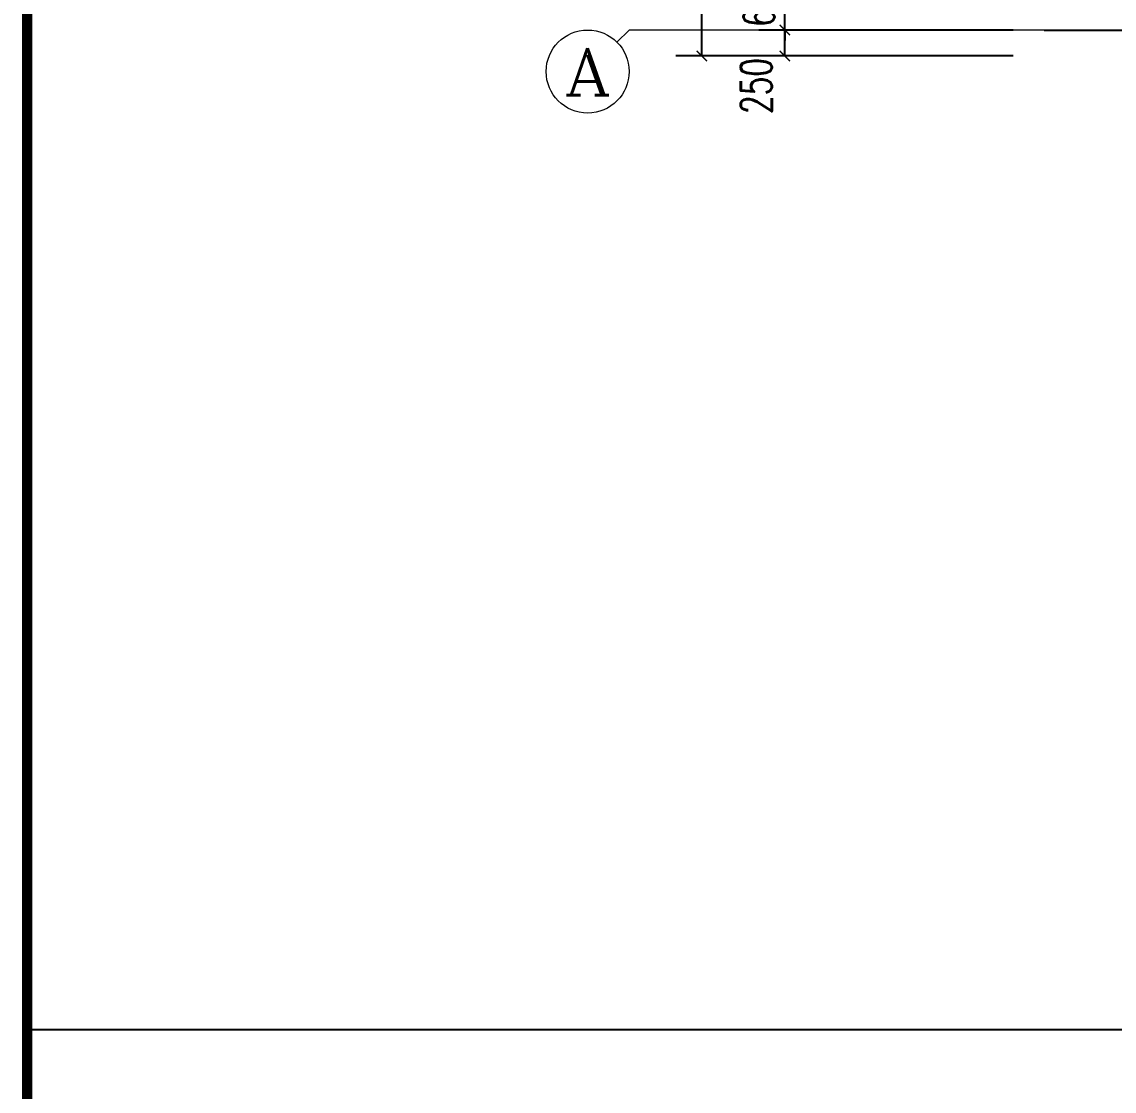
# Model space of a CAD drawing. Extents: x 3753737 to 4713801, y -857380 to 24339.
# Drawn here: x 4625596 to 4636122, y -719271 to -708968 of the extents above; entities that cross this region are included whole.
import ezdxf
from ezdxf.enums import TextEntityAlignment as Align

# ---------------------------------------------------------------- set-up
doc = ezdxf.new("R2010")
doc.units = 0
doc.header["$LTSCALE"] = 1000
doc.header["$MEASUREMENT"] = 0
doc.layers.get('0').update_dxf_attribs({"linetype": 'CONTINUOUS'})
doc.layers.get('Defpoints').update_dxf_attribs({"linetype": 'CONTINUOUS'})
doc.layers.add('!!电气', color=1, linetype='CONTINUOUS')
for name, color, linetype, lineweight in [('AXIS', 114, 'CONTINUOUS', 20), ('AXIS_TEXT', 7, 'CONTINUOUS', 20), ('图框', 147, 'CONTINUOUS', 20)]:
    doc.layers.add(name, color=color, linetype=linetype, lineweight=lineweight)
doc.styles.add('_TCH_AXIS', font='COMPLEX', dxfattribs={"bigfont": 'GBCBIG'})
doc.styles.add('_TCH_DIM_T3', font='SIMPLEX.shx', dxfattribs={"width": 0.705882, "bigfont": 'GBCBIG.shx'})
doc.styles.add('COMPLEX', font='COMPLEX')
doc.dimstyles.new('_TCH_ARCH&&100', dxfattribs={"dimtxt": 297.5, "dimasz": 100, "dimexe": 250, "dimexo": 300, "dimgap": 100, "dimtad": 1, "dimdec": 0, "dimzin": 0, "dimdsep": 46, "dimtxsty": '_TCH_DIM_T3', "dimblk": 'ARCHTICK', "dimcen": 0.09, "dimclrt": 7, "dimazin": 2, "dimtfac": 1, "dimtdec": 0, "dimtix": 1, "dimtmove": 2, "dimatfit": 3, "dimfxl": 1, "dimtolj": 1, "dimtzin": 0, "dimarcsym": 0})

# ---------------------------------------------------------------- blocks, each defined once
blk = doc.blocks.new('_ArchTick')
at = {"color": 0, "linetype": 'ByBlock', "const_width": 0.15}
blk.add_lwpolyline([(-0.5, -0.5), (0.5, 0.5)], dxfattribs=at)
blk = doc.blocks.new('*D498')
at = {"layer": 'AXIS', "color": 0, "lineweight": -2, "transparency": 16777216}
for p, q in [((-2300, 12650), (-5550, 12650)), ((-5300, -250), (-5300, 12650)), ((-2300, -250), (-5550, -250))]:
    blk.add_line(p, q, dxfattribs=at)
at = {"layer": 'Defpoints', "color": 0, "transparency": 16777216}
for p in [(-5300, 12650), (-2000, 12650), (-2000, -250)]:
    blk.add_point(p, dxfattribs=at)
at = {"layer": 'AXIS', "color": 0, "lineweight": -2, "transparency": 16777216, "xscale": 100, "yscale": 100, "zscale": 100}
for p, rotation in [((-5300, 12650), 90), ((-5300, -250), 270)]:
    blk.add_blockref('_ArchTick', p, dxfattribs=dict(at, rotation=rotation))
at = {"layer": 'AXIS', "color": 7, "transparency": 16777216, "insert": (-5549, 6200), "char_height": 297.5, "attachment_point": 5, "rotation": 90, "style": '_TCH_DIM_T3'}
blk.add_mtext('\\A1;12900', dxfattribs=at)
blk = doc.blocks.new('*D499')
at = {"layer": 'AXIS', "color": 0, "lineweight": -2, "transparency": 16777216}
for p, q in [((-2300, 0), (-4750, 0)), ((-4500, -250), (-4500, 0)), ((-2300, -250), (-4750, -250))]:
    blk.add_line(p, q, dxfattribs=at)
at = {"layer": 'Defpoints', "color": 0, "transparency": 16777216}
for p in [(-4500, 0), (-2000, 0), (-2000, -250)]:
    blk.add_point(p, dxfattribs=at)
at = {"layer": 'AXIS', "color": 0, "lineweight": -2, "transparency": 16777216, "xscale": 100, "yscale": 100, "zscale": 100}
for p, rotation in [((-4500, 0), 90), ((-4500, -250), 270)]:
    blk.add_blockref('_ArchTick', p, dxfattribs=dict(at, rotation=rotation))
at = {"layer": 'AXIS', "color": 7, "transparency": 16777216, "insert": (-4775, -539), "char_height": 297.5, "attachment_point": 5, "rotation": 90, "style": '_TCH_DIM_T3'}
blk.add_mtext('\\A1;250', dxfattribs=at)
blk = doc.blocks.new('*D500')
at = {"layer": 'AXIS', "color": 0, "lineweight": -2, "transparency": 16777216}
for p, q in [((-4500, 600), (-4500, 700)), ((-2300, 600), (-4750, 600)), ((-4500, 0), (-4500, 600)), ((-2300, 0), (-4750, 0)), ((-4500, 0), (-4500, -100))]:
    blk.add_line(p, q, dxfattribs=at)
at = {"layer": 'Defpoints', "color": 0, "transparency": 16777216}
for p in [(-4500, 600), (-2000, 600), (-2000, 0)]:
    blk.add_point(p, dxfattribs=at)
at = {"layer": 'AXIS', "color": 0, "lineweight": -2, "transparency": 16777216, "xscale": 100, "yscale": 100, "zscale": 100}
for p, rotation in [((-4500, 600), 270), ((-4500, 0), 90)]:
    blk.add_blockref('_ArchTick', p, dxfattribs=dict(at, rotation=rotation))
at = {"layer": 'AXIS', "color": 7, "transparency": 16777216, "insert": (-4748.75, 300), "char_height": 297.5, "attachment_point": 5, "rotation": 90, "style": '_TCH_DIM_T3'}
blk.add_mtext('\\A1;600', dxfattribs=at)
blk = doc.blocks.new('_AXISO')
blk.add_circle((0, 0), 0.5)
at = {"layer": 'AXIS_TEXT', "style": 'COMPLEX', "width": 1.041667}
blk.add_attdef('A', text='', height=0.56, dxfattribs=at).set_placement((-0.25, -0.28), (0.25, -0.28), align=Align.FIT)
blk = doc.blocks.new('A$C1C403CBE')
at = {"layer": '!!电气', "color": 1}
blk.add_line((-2000, 0), (121.3, 0), dxfattribs=at)
at = {"layer": 'AXIS'}
for p in [(-6117.2, -117.2), (-2000, 0)]:
    blk.add_line(p, (-6000, 0), dxfattribs=at)
ref = blk.add_blockref('_AXISO', (-6400, -400), dxfattribs=dict(at, xscale=800, yscale=800, zscale=800))
ref.add_attrib('A', 'A', dxfattribs={"layer": 'AXIS_TEXT', "height": 452.5, "style": '_TCH_AXIS', "width": 1.166667}).set_placement((-6626.3, -626.3), (-6173.7, -626.3), align=Align.FIT)
for p1, p2, distance, text, picture, middle in [((-2000, -250), (-2000, 12650), 3300, '12900', '*D498', (-5548.8, 6200)), ((-2000, 0), (-2000, 600), 2500, '600', '*D500', (-4748.8, 300))]:
    dim = blk.add_aligned_dim(p1=p1, p2=p2, distance=distance, text=text, dimstyle='_TCH_ARCH&&100', dxfattribs=at)
    dim.commit()
    dim.dimension.update_dxf_attribs({"geometry": picture, "text_midpoint": middle})
dim = blk.add_linear_dim(base=(-4500, 0), p1=(-2000, -250), p2=(-2000, 0), angle=90, text='250', dimstyle='_TCH_ARCH&&100', dxfattribs=at)
dim.commit()
dim.dimension.update_dxf_attribs({"geometry": '*D499', "text_midpoint": (-4775, -539), "dimtype": 129})

msp = doc.modelspace()

# ---------------------------------------------------------------- linework, layer by layer
at = {"layer": '!!电气', "color": 252}
msp.add_line((4625646.2, -718677.2), (4699251.1, -718677.2), dxfattribs=at)
at = {"layer": '图框', "const_width": 100}
msp.add_lwpolyline([(4706246.2, -747377.2), (4706246.2, -689977.2), (4625646.2, -689977.2), (4625646.2, -747377.2)], close=True, dxfattribs=at)

# ---------------------------------------------------------------- block references
at = {"layer": '!!电气'}
msp.add_blockref('A$C1C403CBE', (4637448.6, -709046.5), dxfattribs=at)

doc.saveas('drawing.dxf')
